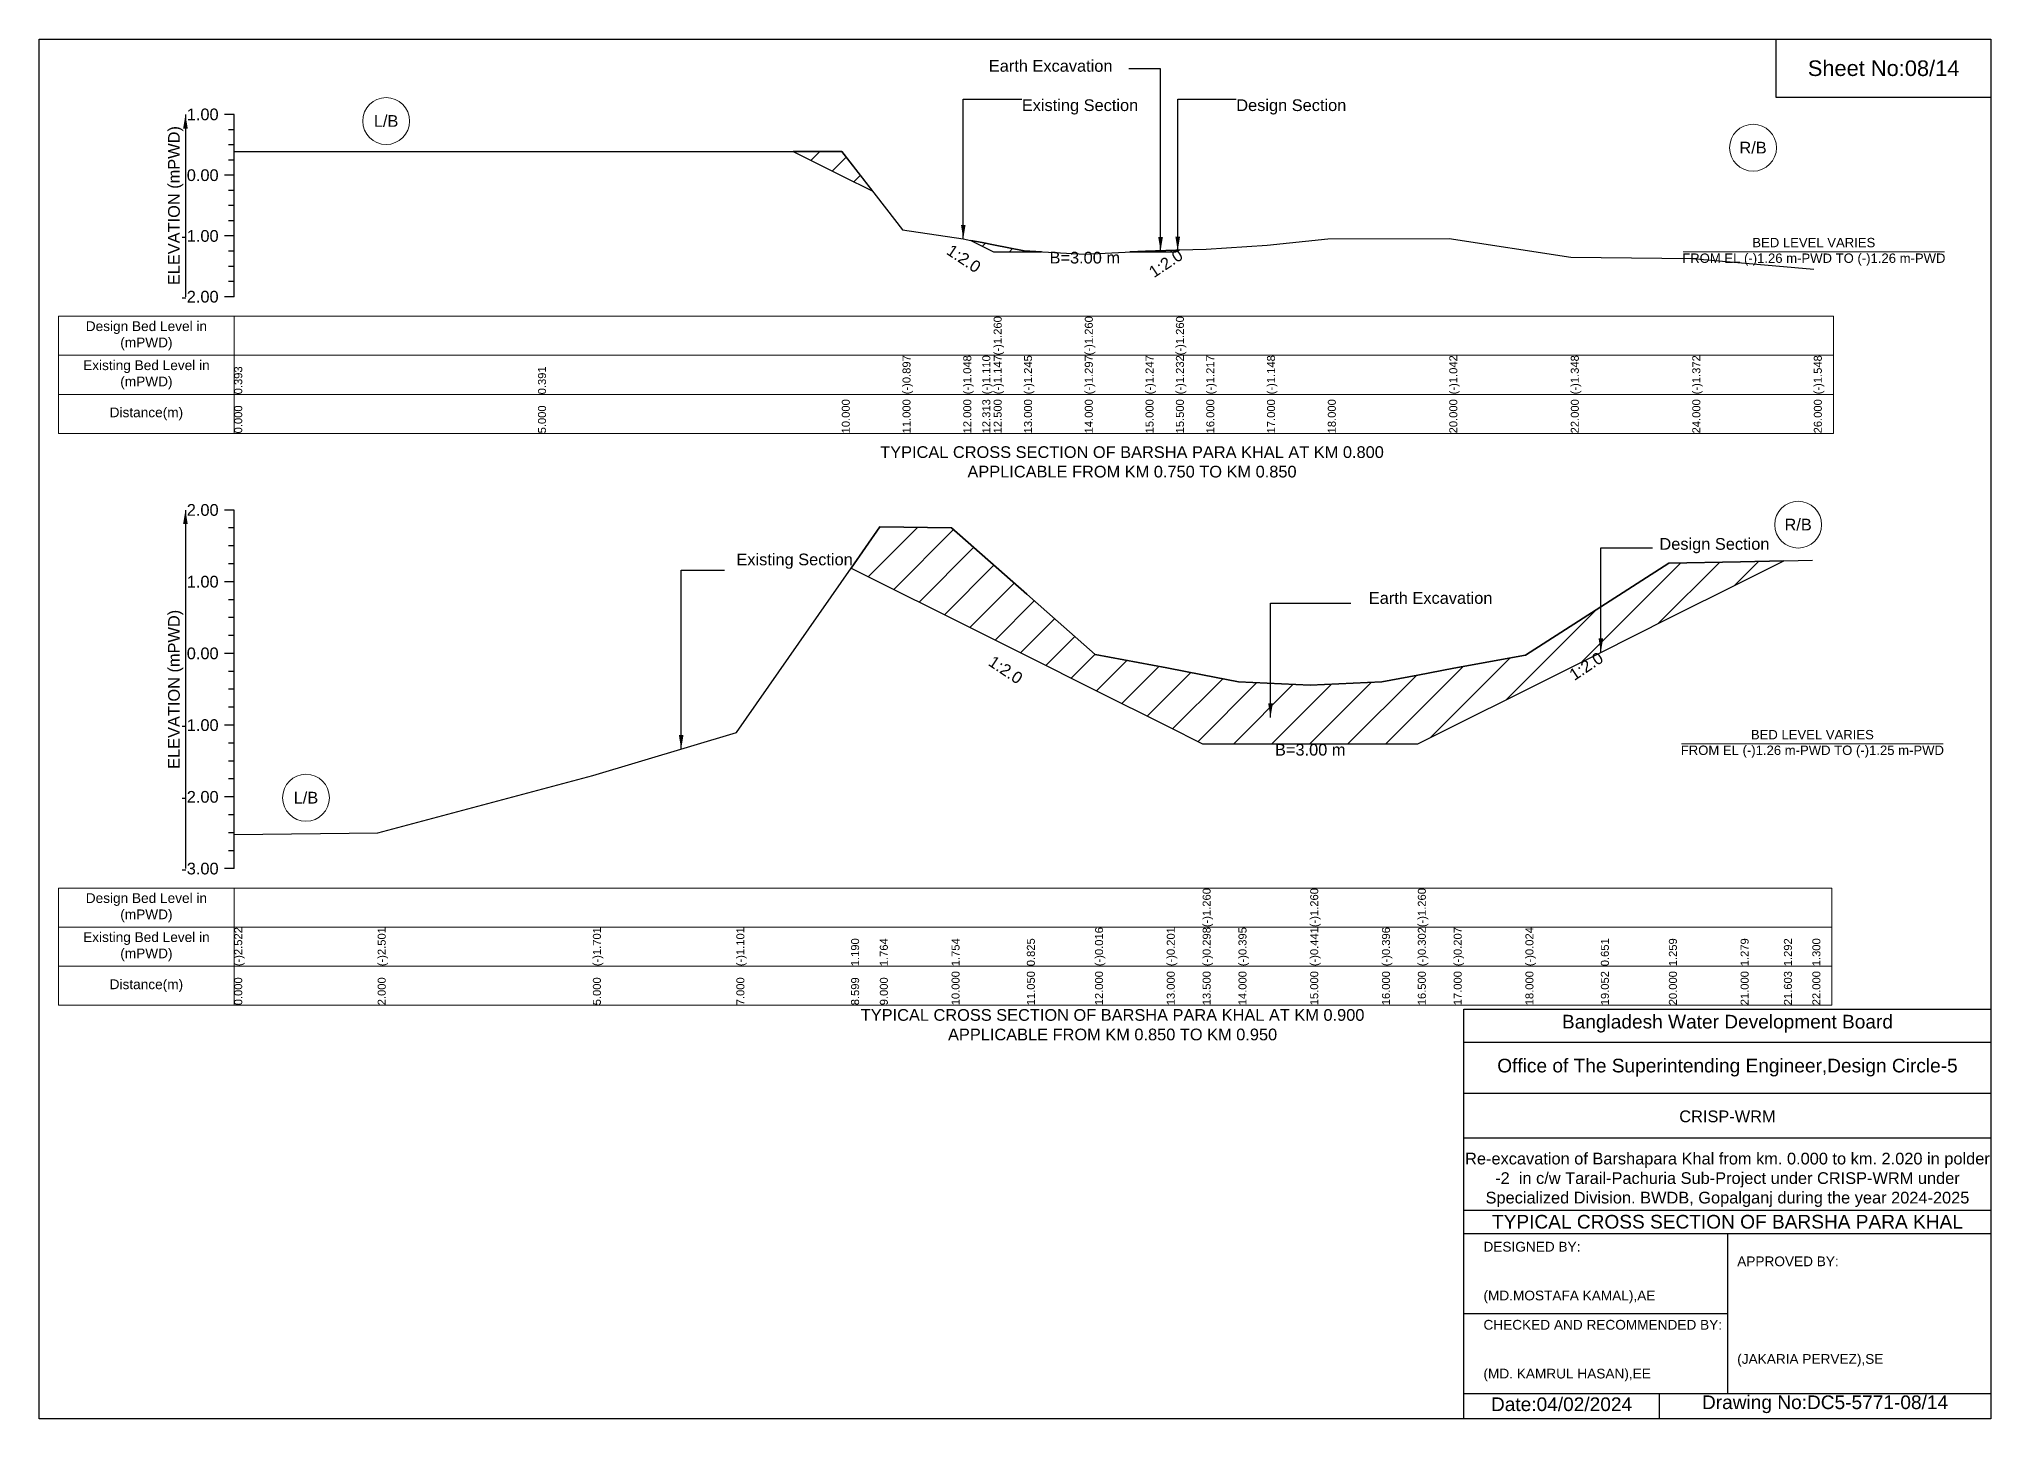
# Model space of a CAD drawing. Header units: inches. Extents: x 91000 to 248000, y -12937 to 0.
# Drawn here: x 170000 to 178000, y -5656 to 0 of the extents above; entities that cross this region are included whole.
import ezdxf

# ---------------------------------------------------------------- set-up
doc = ezdxf.new("R2010")
doc.units = ezdxf.units.IN
doc.header["$LTSCALE"] = 7
doc.header["$MEASUREMENT"] = 0
for name, color, linetype, lineweight in [('Cross section Data Border', 7, 'Continuous', 9), ('Cross Section Labels', 7, 'Continuous', 9), ('Existing_Bed_Level for Xsection', 7, 'Continuous', 25)]:
    doc.layers.add(name, color=color, linetype=linetype, lineweight=lineweight)
doc.styles.get("Standard").update_dxf_attribs({"font": 'arial.ttf'})
doc.dimstyles.get("Standard").update_dxf_attribs({"dimtxt": 0.18, "dimasz": 0.18, "dimexe": 0.18, "dimexo": 0.0625, "dimgap": 0.09, "dimtad": 0, "dimtih": 1, "dimtoh": 1, "dimdec": 4, "dimzin": 0, "dimdsep": 46, "dimtxsty": 'Standard', "dimcen": 0.09, "dimadec": 0, "dimazin": 0, "dimtfac": 1, "dimtdec": 4, "dimtofl": 0, "dimtmove": 0, "dimatfit": 3, "dimfxl": 1, "dimtolj": 1, "dimtzin": 0, "dimarcsym": 0})
pattern_1 = [(45, (0, 252.24), (-66.026096, 66.026096), [])]

msp = doc.modelspace()

# ---------------------------------------------------------------- hatches: boundary and pattern name
at = {"layer": 'Existing_Bed_Level for Xsection'}
h = msp.add_hatch(dxfattribs=at)
h.set_pattern_fill('ANSI31', color=256, scale=747, style=0)
h.set_pattern_definition(pattern_1)
h.paths.add_polyline_path([(173090.3, -460.9), (173290, -560.8), (173416.7, -624.2), (173290, -460.9)])
h = msp.add_hatch(dxfattribs=at)
h.set_pattern_fill('ANSI31', color=256, scale=747, style=0)
h.set_pattern_definition(pattern_1)
h.paths.add_polyline_path([(173819.2, -825.4), (173865.9, -848.7), (173912.5, -872), (174037, -872), (174108.8, -872), (174037, -868.3), (173912.5, -843.8), (173865.9, -834.6)])
h = msp.add_hatch(dxfattribs=at)
h.set_pattern_fill('ANSI31', color=256, scale=747, style=0)
h.set_pattern_definition(pattern_1)
h.paths.add_polyline_path([(174470.3, -872), (174535, -872), (174659.5, -872), (174666.9, -868.3), (174674.3, -864.6), (174666.9, -864.9), (174659.5, -865.1), (174535, -868.8)])
h = msp.add_hatch(dxfattribs=at)
h.set_pattern_fill('ANSI31', color=256, scale=882, style=0)
h.set_pattern_definition([(45, (0, -195.91), (-77.95852, 77.95852), [])])
h.paths.add_polyline_path([(173328.2, -2168.5), (173446, -2227.4), (173740, -2374.4), (174048.6, -2528.7), (174328, -2668.4), (174622, -2815.4), (174769, -2888.9), (174916, -2888.9), (175210, -2888.9), (175504, -2888.9), (175651, -2888.9), (175798, -2815.4), (176092, -2668.4), (176401.2, -2513.8), (176680, -2374.4), (176974, -2227.4), (177151.4, -2138.7), (176974, -2142.4), (176680, -2148.3), (176401.2, -2327.1), (176092, -2525.5), (175798, -2579.3), (175651, -2607.1), (175504, -2634.9), (175210, -2648.1), (174916, -2634.6), (174769, -2606.1), (174622, -2577.5), (174328, -2523.1), (174048.6, -2275.9), (173740, -2002.8), (173446, -1999.8)])

# ---------------------------------------------------------------- linework, layer by layer
for points in [[(170000, 0), (178000, 0), (178000, -5656), (170000, -5656)], [(177120, 0), (178000, 0), (178000, -240), (177120, -240)]]:
    msp.add_lwpolyline(points, close=True)
for points in [[(175840, -5656), (175840, -3976), (178000, -3976)], [(175840, -4112), (178000, -4112)], [(175840, -4320), (178000, -4320)], [(175840, -4504), (178000, -4504)], [(175840, -4800), (178000, -4800)], [(175840, -4896), (178000, -4896)], [(176920, -4896), (176920, -5552)], [(175840, -5224), (176920, -5224)], [(175840, -5552), (178000, -5552)], [(176640, -5552), (176640, -5656)]]:
    msp.add_lwpolyline(points)
at = {"layer": 'Cross section Data Border'}
for points in [[(170080, -1136.3), (177354, -1136.3), (177354, -1616.3), (170080, -1616.3)], [(170080, -3480.4), (177348, -3480.4), (177348, -3960.4), (170080, -3960.4)]]:
    msp.add_lwpolyline(points, close=True, dxfattribs=at)
for points in [[(170800, -1136.3), (170800, -1616.3)], [(170080, -1296.3), (177354, -1296.3)], [(170080, -1456.3), (177354, -1456.3)], [(170800, -3480.4), (170800, -3960.4)], [(170080, -3640.4), (177348, -3640.4)], [(170080, -3800.4), (177348, -3800.4)]]:
    msp.add_lwpolyline(points, dxfattribs=at)
at = {"layer": 'Cross Section Labels'}
for points in [[(176738.2, -872), (177809.8, -872)], [(176732.2, -2888.9), (177803.8, -2888.9)]]:
    msp.add_lwpolyline(points, dxfattribs=at)
for centre in [(171422.5, -336.2), (177025, -445.5), (177209.7, -1990.5), (171094, -3109.8)]:
    msp.add_circle(centre, 96, dxfattribs=at)
at = {"layer": 'Existing_Bed_Level for Xsection'}
for points in [[(170800, -309.3), (170760, -309.3)], [(170800, -1056.3), (170800, -807.3), (170800, -558.3), (170800, -309.3)], [(170800, -371.6), (170776, -371.6)], [(170800, -433.8), (170776, -433.8)], [(170800, -460.5), (172045, -460.9), (173290, -460.9), (173539, -781.7), (173788, -819.3), (173819.2, -825.4), (173865.9, -834.6), (173912.5, -843.8), (173912.5, -843.8), (174037, -868.3), (174286, -881.3), (174286, -881.3), (174535, -868.8), (174659.5, -865.1), (174659.5, -865.1), (174666.9, -864.9), (174674.3, -864.6), (174784, -861.3), (175033, -844.2), (175282, -819.3), (175780, -817.8), (176278, -894), (176776, -899.9), (177274, -943.8)], [(170800, -558.3), (170760, -558.3)], [(170800, -496.1), (170776, -496.1)], [(170800, -620.6), (170776, -620.6)], [(170800, -682.8), (170776, -682.8)], [(170800, -745.1), (170776, -745.1)], [(170800, -807.3), (170760, -807.3)], [(170800, -869.6), (170776, -869.6)], [(170800, -931.8), (170776, -931.8)], [(170800, -994.1), (170776, -994.1)], [(170800, -1056.3), (170760, -1056.3)], [(170800, -1930.4), (170760, -1930.4)], [(170800, -3400.4), (170800, -3106.4), (170800, -2812.4), (170800, -2518.4), (170800, -2224.4), (170800, -1930.4)], [(170800, -3259.9), (171388, -3253.7), (172270, -3018.5), (172858, -2842.1), (173328.2, -2168.5), (173446, -1999.8), (173740, -2002.8), (174048.6, -2275.9), (174328, -2523.1), (174622, -2577.5), (174769, -2606.1), (174769, -2606.1), (174916, -2634.6), (175210, -2648.1), (175210, -2648.1), (175504, -2634.9), (175651, -2607.1), (175651, -2607.1), (175798, -2579.3), (176092, -2525.5), (176401.2, -2327.1), (176680, -2148.3), (176974, -2142.4), (177151.4, -2138.7), (177268, -2136.2)], [(170800, -2003.9), (170776, -2003.9)], [(170800, -2077.4), (170776, -2077.4)], [(170800, -2150.9), (170776, -2150.9)], [(170800, -2224.4), (170760, -2224.4)], [(170800, -2297.9), (170776, -2297.9)], [(170800, -2371.4), (170776, -2371.4)], [(170800, -2444.9), (170776, -2444.9)], [(170800, -2518.4), (170760, -2518.4)], [(170800, -2591.9), (170776, -2591.9)], [(170800, -2665.4), (170776, -2665.4)], [(170800, -2738.9), (170776, -2738.9)], [(170800, -2812.4), (170760, -2812.4)], [(170800, -2885.9), (170776, -2885.9)], [(170800, -2959.4), (170776, -2959.4)], [(170800, -3032.9), (170776, -3032.9)], [(170800, -3106.4), (170760, -3106.4)], [(170800, -3179.9), (170776, -3179.9)], [(170800, -3253.4), (170776, -3253.4)], [(170800, -3326.9), (170776, -3326.9)], [(170800, -3400.4), (170760, -3400.4)]]:
    msp.add_lwpolyline(points, dxfattribs=at)
for points in [[(173090.3, -460.9), (173290, -560.8), (173416.7, -624.2), (173290, -460.9)], [(173819.2, -825.4), (173865.9, -848.7), (173912.5, -872), (173912.5, -872), (174037, -872), (174108.8, -872), (174037, -868.3), (173912.5, -843.8), (173912.5, -843.8), (173865.9, -834.6)], [(174470.3, -872), (174535, -872), (174659.5, -872), (174659.5, -872), (174666.9, -868.3), (174674.3, -864.6), (174666.9, -864.9), (174659.5, -865.1), (174659.5, -865.1), (174535, -868.8)], [(173328.2, -2168.5), (173446, -2227.4), (173740, -2374.4), (174048.6, -2528.7), (174328, -2668.4), (174622, -2815.4), (174769, -2888.9), (174769, -2888.9), (174916, -2888.9), (175210, -2888.9), (175210, -2888.9), (175504, -2888.9), (175651, -2888.9), (175651, -2888.9), (175798, -2815.4), (176092, -2668.4), (176401.2, -2513.8), (176680, -2374.4), (176974, -2227.4), (177151.4, -2138.7), (177151.4, -2138.7), (177151.4, -2138.7), (176974, -2142.4), (176680, -2148.3), (176401.2, -2327.1), (176092, -2525.5), (175798, -2579.3), (175651, -2607.1), (175651, -2607.1), (175504, -2634.9), (175210, -2648.1), (175210, -2648.1), (174916, -2634.6), (174769, -2606.1), (174769, -2606.1), (174622, -2577.5), (174328, -2523.1), (174048.6, -2275.9), (173740, -2002.8), (173446, -1999.8)]]:
    msp.add_lwpolyline(points, close=True, dxfattribs=at)

# ---------------------------------------------------------------- texts
at = {"attachment_point": 5}
for s, insert, char_height in [('Sheet No:08/14', (177560, -120), 64), ('Bangladesh Water Development Board', (176920, -4036), 56), ('Office of The Superintending Engineer,Design Circle-5', (176920, -4216), 56)]:
    msp.add_mtext(s, dxfattribs=dict(at, insert=insert, char_height=char_height))
for s, insert, char_height, width, attachment_point in [('CRISP-WRM', (176920, -4416), 48, 2240, 5), ('Re-excavation of Barshapara Khal from km. 0.000 to km. 2.020 in polder -2  in c/w Tarail-Pachuria Sub-Project under CRISP-WRM under Specialized Division. BWDB, Gopalganj during the year 2024-2025', (176920, -4676), 48, 2160, 5), ('TYPICAL CROSS SECTION OF BARSHA PARA KHAL', (176920, -4848), 56, 2240, 5), ('DESIGNED BY:^J^J^J(MD.MOSTAFA KAMAL),AE', (175920, -5056), 40, 1120, 4), ('APPROVED BY:^J^J^J^J^J^J(JAKARIA PERVEZ),SE', (176960, -5216), 40, 1120, 4), ('CHECKED AND RECOMMENDED BY:^J^J^J(MD. KAMRUL HASAN),EE', (175920, -5376), 40, 1120, 4), ('Date:04/02/2024', (176240, -5596), 56, 1120, 5), ('Drawing No:DC5-5771-08/14', (177320, -5596), 56, 1760, 5)]:
    msp.add_mtext(s, dxfattribs=dict(insert=insert, char_height=char_height, width=width, attachment_point=attachment_point))
at = {"layer": 'Cross section Data Border', "char_height": 40, "width": 640, "attachment_point": 5}
for s, insert in [('Design Bed Level in (mPWD)', (170440, -1216.3)), ('Existing Bed Level in (mPWD)', (170440, -1376.3)), ('Distance(m)', (170440, -1536.3)), ('Design Bed Level in (mPWD)', (170440, -3560.4)), ('Existing Bed Level in (mPWD)', (170440, -3720.4)), ('Distance(m)', (170440, -3880.4))]:
    msp.add_mtext(s, dxfattribs=dict(at, insert=insert))
at = {"layer": 'Cross Section Labels'}
for s, insert, char_height, attachment_point in [('Earth Excavation', (173892.7, -86), 48, 1), ('L/B', (171422.5, -336.2), 48, 5), ('Existing Section', (174028, -247.1), 48, 1), ('Design Section', (174906.9, -247.1), 48, 1), ('R/B', (177025, -445.5), 48, 5), ('B=3.00 m', (174286, -872), 48, 2), ('BED LEVEL VARIES ^JFROM EL (-)1.26 m-PWD TO (-)1.26 m-PWD', (177274, -872), 38.4, 5), ('TYPICAL CROSS SECTION OF BARSHA PARA KHAL AT KM 0.800^JAPPLICABLE FROM KM 0.750 TO KM 0.850', (174479.6, -1733.4), 48, 5), ('R/B', (177209.7, -1990.5), 48, 5), ('Design Section', (176641.2, -2045.4), 48, 1), ('Existing Section', (172858.1, -2109), 48, 1), ('Earth Excavation', (175450, -2267), 48, 1), ('BED LEVEL VARIES ^JFROM EL (-)1.26 m-PWD TO (-)1.25 m-PWD', (177268, -2888.9), 38.4, 5), ('B=3.00 m', (175210, -2888.9), 48, 2), ('L/B', (171094, -3109.8), 48, 5), ('TYPICAL CROSS SECTION OF BARSHA PARA KHAL AT KM 0.900^JAPPLICABLE FROM KM 0.850 TO KM 0.950', (174400, -4040.4), 48, 5)]:
    msp.add_mtext(s, dxfattribs=dict(at, insert=insert, char_height=char_height, attachment_point=attachment_point))
at = {"layer": 'Cross Section Labels', "char_height": 48, "attachment_point": 2}
for insert, rotation in [((173803.6, -879.9), 326.30993), ((174604.7, -899.5), 33.69007), ((173975.1, -2565.4), 326.30993), ((176327.7, -2550.5), 33.69007)]:
    msp.add_mtext('1:2.0', dxfattribs=dict(at, insert=insert, rotation=rotation))
at = {"layer": 'Existing_Bed_Level for Xsection', "char_height": 48, "attachment_point": 6}
for s, insert in [('1.00', (170736, -309.3)), ('0.00', (170736, -558.3)), ('-1.00', (170736, -807.3)), ('-2.00', (170736, -1056.3)), ('2.00', (170736, -1930.4)), ('1.00', (170736, -2224.4)), ('0.00', (170736, -2518.4)), ('-1.00', (170736, -2812.4)), ('-2.00', (170736, -3106.4)), ('-3.00', (170736, -3400.4))]:
    msp.add_mtext(s, dxfattribs=dict(at, insert=insert))
at = {"layer": 'Existing_Bed_Level for Xsection', "rotation": 90}
for s, insert, char_height, attachment_point in [('ELEVATION (mPWD)', (170560, -682.8), 48, 5), ('(-)1.260', (173912.5, -1296.3), 32.8, 1), ('(-)1.260', (174286, -1296.3), 32.8, 1), ('(-)1.260', (174659.5, -1296.3), 32.8, 1), ('0.393', (170800, -1456.3), 32.8, 1), ('0.391', (172045, -1456.3), 32.8, 1), ('(-)0.897', (173539, -1456.3), 32.8, 1), ('(-)1.048', (173788, -1456.3), 32.8, 1), ('(-)1.110', (173865.9, -1456.3), 32.8, 1), ('(-)1.147', (173912.5, -1456.3), 32.8, 1), ('(-)1.245', (174037, -1456.3), 32.8, 1), ('(-)1.297', (174286, -1456.3), 32.8, 1), ('(-)1.247', (174535, -1456.3), 32.8, 1), ('(-)1.232', (174659.5, -1456.3), 32.8, 1), ('(-)1.217', (174784, -1456.3), 32.8, 1), ('(-)1.148', (175033, -1456.3), 32.8, 1), ('(-)1.042', (175780, -1456.3), 32.8, 1), ('(-)1.348', (176278, -1456.3), 32.8, 1), ('(-)1.372', (176776, -1456.3), 32.8, 1), ('(-)1.548', (177274, -1456.3), 32.8, 1), ('0.000', (170800, -1616.3), 32.8, 1), ('5.000', (172045, -1616.3), 32.8, 1), ('10.000', (173290, -1616.3), 32.8, 1), ('11.000', (173539, -1616.3), 32.8, 1), ('12.000', (173788, -1616.3), 32.8, 1), ('12.313', (173865.9, -1616.3), 32.8, 1), ('12.500', (173912.5, -1616.3), 32.8, 1), ('13.000', (174037, -1616.3), 32.8, 1), ('14.000', (174286, -1616.3), 32.8, 1), ('15.000', (174535, -1616.3), 32.8, 1), ('15.500', (174659.5, -1616.3), 32.8, 1), ('16.000', (174784, -1616.3), 32.8, 1), ('17.000', (175033, -1616.3), 32.8, 1), ('18.000', (175282, -1616.3), 32.8, 1), ('20.000', (175780, -1616.3), 32.8, 1), ('22.000', (176278, -1616.3), 32.8, 1), ('24.000', (176776, -1616.3), 32.8, 1), ('26.000', (177274, -1616.3), 32.8, 1), ('ELEVATION (mPWD)', (170560, -2665.4), 48, 5), ('(-)1.260', (174769, -3640.4), 32.8, 1), ('(-)1.260', (175210, -3640.4), 32.8, 1), ('(-)1.260', (175651, -3640.4), 32.8, 1), ('(-)2.522', (170800, -3800.4), 32.8, 1), ('(-)2.501', (171388, -3800.4), 32.8, 1), ('(-)1.701', (172270, -3800.4), 32.8, 1), ('(-)1.101', (172858, -3800.4), 32.8, 1), ('(-)0.016', (174328, -3800.4), 32.8, 1), ('(-)0.201', (174622, -3800.4), 32.8, 1), ('(-)0.298', (174769, -3800.4), 32.8, 1), ('(-)0.395', (174916, -3800.4), 32.8, 1), ('(-)0.441', (175210, -3800.4), 32.8, 1), ('(-)0.396', (175504, -3800.4), 32.8, 1), ('(-)0.302', (175651, -3800.4), 32.8, 1), ('(-)0.207', (175798, -3800.4), 32.8, 1), ('(-)0.024', (176092, -3800.4), 32.8, 1), ('1.190', (173328.2, -3800.4), 32.8, 1), ('1.764', (173446, -3800.4), 32.8, 1), ('1.754', (173740, -3800.4), 32.8, 1), ('0.825', (174048.6, -3800.4), 32.8, 1), ('0.651', (176401.2, -3800.4), 32.8, 1), ('1.259', (176680, -3800.4), 32.8, 1), ('1.279', (176974, -3800.4), 32.8, 1), ('1.292', (177151.4, -3800.4), 32.8, 1), ('1.300', (177268, -3800.4), 32.8, 1), ('10.000', (173740, -3960.4), 32.8, 1), ('11.050', (174048.6, -3960.4), 32.8, 1), ('12.000', (174328, -3960.4), 32.8, 1), ('13.000', (174622, -3960.4), 32.8, 1), ('13.500', (174769, -3960.4), 32.8, 1), ('14.000', (174916, -3960.4), 32.8, 1), ('15.000', (175210, -3960.4), 32.8, 1), ('16.000', (175504, -3960.4), 32.8, 1), ('16.500', (175651, -3960.4), 32.8, 1), ('17.000', (175798, -3960.4), 32.8, 1), ('18.000', (176092, -3960.4), 32.8, 1), ('19.052', (176401.2, -3960.4), 32.8, 1), ('20.000', (176680, -3960.4), 32.8, 1), ('21.000', (176974, -3960.4), 32.8, 1), ('21.603', (177151.4, -3960.4), 32.8, 1), ('22.000', (177268, -3960.4), 32.8, 1), ('0.000', (170800, -3960.4), 32.8, 1), ('2.000', (171388, -3960.4), 32.8, 1), ('5.000', (172270, -3960.4), 32.8, 1), ('7.000', (172858, -3960.4), 32.8, 1), ('8.599', (173328.2, -3960.4), 32.8, 1), ('9.000', (173446, -3960.4), 32.8, 1)]:
    msp.add_mtext(s, dxfattribs=dict(at, insert=insert, char_height=char_height, attachment_point=attachment_point))

# ---------------------------------------------------------------- leaders
at = {"layer": 'Cross Section Labels', "annotation_type": 0, "has_hookline": 1}
for points, hookline_direction, text_width in [([(174596.6, -869.5), (174596.6, -121.6), (174466.8, -121.6)], 1, 497), ([(173788, -819.3), (173788, -247.1), (174027.9, -247.1)], 0, 467.2), ([(174666.9, -868.3), (174666.9, -247.1), (174906.8, -247.1)], 0, 441.2), ([(176401.2, -2513.8), (176401.2, -2084.9), (176613, -2084.9)], 0, 441.2), ([(172631.8, -2910), (172631.8, -2176.8), (172809.4, -2176.8)], 0, 467.2), ([(175047.2, -2780.9), (175047.2, -2311.6), (175376.2, -2311.6)], 0, 497)]:
    msp.add_leader(points, dimstyle='Standard', override={"dimasz": 57.6}, dxfattribs=dict(at, hookline_direction=hookline_direction, text_width=text_width))
at = {"layer": 'Existing_Bed_Level for Xsection'}
for points in [[(170600, -309.3), (170600, -1056.3)], [(170600, -1930.4), (170600, -3400.4)]]:
    msp.add_leader(points, dimstyle='Standard', override={"dimasz": 57.6}, dxfattribs=at)

doc.saveas('drawing.dxf')
